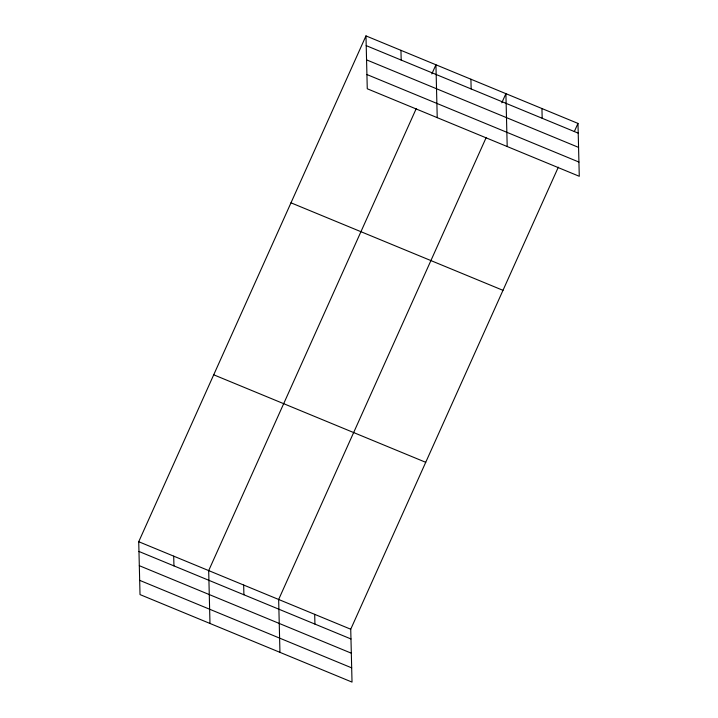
<?xml version="1.0" encoding="UTF-8"?>
<svg xmlns="http://www.w3.org/2000/svg" width="718" height="718" viewBox="0 0 718 718"><rect width="100%" height="100%" fill="white"/><g stroke="black" fill="none" stroke-linecap="round" stroke-linejoin="round"><path stroke-width="1.08" d="M558.317 167.177L350.734 629.228L352.026 682.1L140.019 594.585L138.727 541.713L365.974 35.9L577.981 123.415L579.273 176.287L367.266 88.772L365.974 35.9M416.269 108.544L208.687 570.595L209.979 623.466M431.823 73.945L435.934 64.782L437.226 117.653M486.239 137.425L278.656 599.476L279.948 652.348M501.783 102.818L505.903 93.663L507.195 146.526M574.328 131.556L577.981 123.415M366.207 45.629L578.223 133.153M366.557 59.863L578.564 147.387M366.916 74.537L578.923 162.053M290.978 202.817L502.995 290.332M213.713 374.796L425.729 462.311M138.727 541.713L350.734 629.228M138.96 551.451L350.976 638.966M139.31 565.685L351.326 653.2M139.669 580.35L351.685 667.866M541.937 108.535L542.18 118.273M470.918 79.222L471.152 88.951M400.949 50.341L401.191 60.07M314.69 614.357L314.933 624.086M243.671 585.035L243.905 594.764M173.711 556.154L173.944 565.892"/></g></svg>
